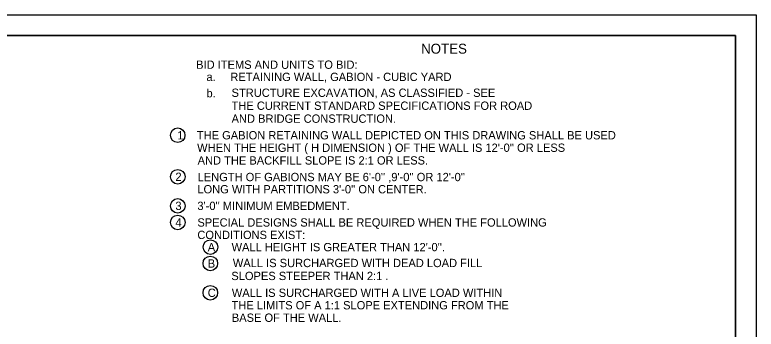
# Model space of a CAD drawing. Extents: x 1000 to 1036.3, y 1000 to 1022.
# Drawn here: x 1018.12 to 1036, y 1014.43 to 1022 of the extents above; entities that cross this region are included whole.
import ezdxf

# ---------------------------------------------------------------- set-up
doc = ezdxf.new("R2010")
doc.units = 0
for name, color, linetype in [('Level 1', 7, 'Continuous'), ('Level 10', 7, 'Continuous'), ('Level 11', 7, 'Continuous')]:
    doc.layers.add(name, color=color, linetype=linetype)

msp = doc.modelspace()

# ---------------------------------------------------------------- linework, layer by layer
at = {"layer": 'Level 1'}
msp.add_lwpolyline([(1007, 1000.5), (1035.5, 1000.5), (1035.5, 1021.5), (1007, 1021.5)], close=True, dxfattribs=at)
for centre in [(1022.047, 1019.1), (1022.049, 1018.1), (1022.049, 1017.4), (1022.049, 1017), (1022.837, 1016.406), (1022.834, 1016.012), (1022.834, 1015.306)]:
    msp.add_circle(centre, 0.175, dxfattribs=at)
at = {"layer": 'Level 10'}
for p, q in [((1000, 1022), (1036, 1022)), ((1036, 1022), (1036, 1000)), ((1007, 1021.5), (1035.5, 1021.5)), ((1035.5, 1021.5), (1035.5, 1000.5))]:
    msp.add_line(p, q, dxfattribs=at)
at = {"layer": 'Level 11'}
msp.add_lwpolyline([(1007, 1000.5), (1035.5, 1000.5), (1035.5, 1021.5), (1007, 1021.5)], close=True, dxfattribs=at)

# ---------------------------------------------------------------- texts
at = {"layer": 'Level 1'}
for s, height, p in [('NOTES', 0.24, (1027.918, 1021.065)), ('BID ITEMS AND UNITS TO BID:', 0.2, (1022.492, 1020.7)), ('a.', 0.2, (1022.742, 1020.406)), ('RETAINING WALL, GABION - CUBIC YARD', 0.2, (1023.317, 1020.406)), ('b.', 0.2, (1022.742, 1020.012)), ('STRUCTURE EXCAVATION, AS CLASSIFIED - SEE', 0.2, (1023.347, 1020.024)), ('THE CURRENT STANDARD SPECIFICATIONS FOR ROAD', 0.2, (1023.347, 1019.712)), ('AND BRIDGE CONSTRUCTION.', 0.2, (1023.347, 1019.4)), ('1', 0.2, (1022.039, 1019)), ('THE GABION RETAINING WALL DEPICTED ON THIS DRAWING SHALL BE USED', 0.2, (1022.51, 1019)), ("WHEN THE HEIGHT ( H DIMENSION ) OF THE WALL IS 12'-0'' OR LESS", 0.2, (1022.516, 1018.7)), ('AND THE BACKFILL SLOPE IS 2:1 OR LESS.', 0.2, (1022.528, 1018.394)), ('2', 0.2, (1021.992, 1018)), ("LENGTH OF GABIONS MAY BE 6'-0'' ,9'-0'' OR 12'-0'' ", 0.2, (1022.528, 1017.994)), ("LONG WITH PARTITIONS 3'-0'' ON CENTER.", 0.2, (1022.522, 1017.7)), ('3', 0.2, (1021.992, 1017.3)), ("3'-0'' MINIMUM EMBEDMENT.", 0.2, (1022.522, 1017.3)), ('4', 0.2, (1021.992, 1016.9)), ('SPECIAL DESIGNS SHALL BE REQUIRED WHEN THE FOLLOWING', 0.2, (1022.522, 1016.9)), ('CONDITIONS EXIST:', 0.2, (1022.522, 1016.6)), ('A', 0.2, (1022.772, 1016.306)), ("WALL HEIGHT IS GREATER THAN 12'-0''.", 0.2, (1023.347, 1016.306)), ('B', 0.2, (1022.772, 1015.912)), ('WALL IS SURCHARGED WITH DEAD LOAD FILL', 0.2, (1023.377, 1015.924)), ('SLOPES STEEPER THAN 2:1 .', 0.2, (1023.341, 1015.612)), ('C', 0.2, (1022.772, 1015.206)), ('WALL IS SURCHARGED WITH A LIVE LOAD WITHIN', 0.2, (1023.353, 1015.206)), ('THE LIMITS OF A 1:1 SLOPE EXTENDING FROM THE', 0.2, (1023.347, 1014.906)), ('BASE OF THE WALL.', 0.2, (1023.353, 1014.606))]:
    msp.add_text(s, height=height, dxfattribs=at).set_placement(p)

doc.saveas('drawing.dxf')
